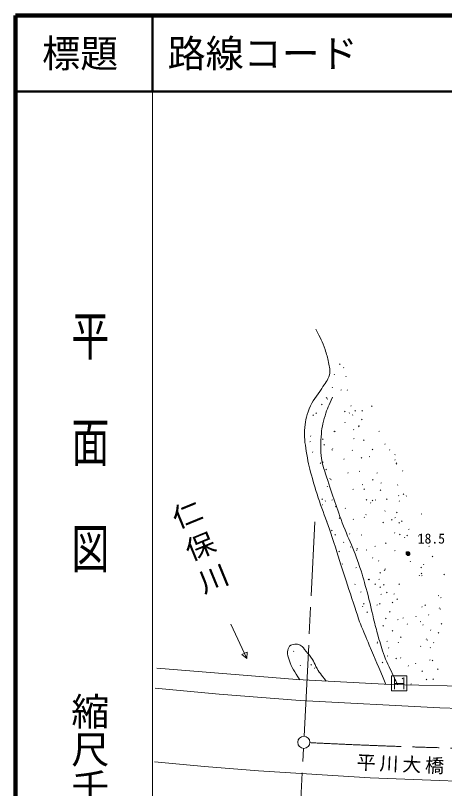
# Model space of a CAD drawing. Units: millimetres, scale not verified. Extents: x 40000 to 680000, y 20000 to 380000.
# Drawn here: x 40000 to 96415, y 278350 to 380000 of the extents above; entities that cross this region are included whole.
import ezdxf
from ezdxf.enums import TextEntityAlignment as Align

# ---------------------------------------------------------------- set-up
doc = ezdxf.new("R2010")
doc.units = ezdxf.units.MM
doc.header["$LTSCALE"] = 1000
doc.linetypes.add('CHAIN', pattern=[18.5, 12, -1.5, 3.5, -1.5])
for name, color, linetype, lineweight in [('M-BGD', 7, 'Continuous', 13), ('M-BMK', 2, 'CHAIN', 13), ('M-BMK-SRVR', 3, 'Continuous', 13), ('M-STR-STR1', 1, 'Continuous', 13), ('M-STR-STRC', 7, 'Continuous', 13), ('M-STR-STRD', 7, 'Continuous', 13), ('M-TTL', 2, 'Continuous', 140), ('M-TTL-BAND', 7, 'Continuous', 13), ('M-TTL-LINE', 7, 'Continuous', 50)]:
    doc.layers.add(name, color=color, linetype=linetype, lineweight=lineweight)
doc.layers.add('M-BGD-HTXT', color=7, linetype='Continuous')
doc.layers.add('M-TTL-TXT', color=7, linetype='Continuous')
doc.styles.add('@ＭＳ ゴシック', font='')
doc.styles.add('ＭＳ ゴシック', font='')
doc.styles.get('@ＭＳ ゴシック').set_extended_font_data('@MS Gothic')
doc.styles.get('ＭＳ ゴシック').set_extended_font_data('MS Gothic')

msp = doc.modelspace()

# ---------------------------------------------------------------- linework, layer by layer
at = {"layer": 'M-BGD'}
for p, q in [((82604, 334116), (82674, 334187)), ((83112, 333661), (83182, 333732)), ((81891, 332749), (81961, 332819)), ((83417, 332486), (83488, 332556)), ((81627, 331042), (81698, 331113)), ((82777, 330711), (82848, 330782)), ((83592, 330688), (83663, 330759)), ((80857, 329688), (80928, 329758)), ((80988, 329534), (81058, 329605)), ((80239, 328808), (80310, 328878)), ((84087, 328644), (84158, 328714)), ((86828, 328584), (86896, 328652)), ((79107, 327412), (79178, 327483)), ((79507, 327661), (79578, 327731)), ((83280, 327889), (83351, 327960)), ((83861, 327691), (83932, 327761)), ((84306, 327438), (84377, 327509)), ((84619, 327982), (84690, 328053)), ((85544, 327972), (85615, 328043)), ((83298, 326449), (83368, 326520)), ((85493, 326842), (85564, 326912)), ((81865, 325278), (81935, 325349)), ((81966, 325266), (82037, 325337)), ((84438, 325496), (84508, 325566)), ((85113, 326027), (85184, 326098)), ((85116, 325927), (85187, 325998)), ((87792, 325277), (87863, 325348)), ((78781, 324649), (78852, 324720)), ((80385, 324250), (80456, 324321)), ((84448, 324318), (84519, 324388)), ((78710, 323918), (78781, 323989)), ((80552, 323500), (80623, 323571)), ((85778, 324114), (85849, 324184)), ((88546, 323584), (88616, 323655)), ((79033, 322547), (79104, 322617)), ((81578, 322823), (81649, 322894)), ((81675, 322980), (81746, 323051)), ((84257, 322788), (84328, 322859)), ((86914, 322887), (86985, 322958)), ((89165, 322851), (89235, 322922)), ((89868, 322222), (89932, 322286)), ((80385, 321229), (80456, 321299)), ((83162, 321633), (83232, 321704)), ((85471, 321790), (85541, 321860)), ((86524, 321958), (86595, 322029)), ((89860, 321538), (89931, 321608)), ((80083, 321104), (80154, 321175)), ((80808, 320276), (80879, 320346)), ((90039, 320984), (90110, 321054)), ((90073, 321105), (90143, 321176)), ((83684, 319824), (83755, 319895)), ((85211, 320016), (85281, 320087)), ((87515, 319809), (87585, 319880)), ((90878, 320078), (90949, 320148)), ((81318, 319057), (81388, 319127)), ((81454, 318920), (81525, 318991)), ((85587, 318276), (85657, 318347)), ((86943, 318912), (87014, 318983)), ((88060, 318494), (88131, 318565)), ((90214, 318229), (90284, 318300)), ((80978, 318036), (81048, 318107)), ((84375, 317664), (84446, 317735)), ((85820, 317677), (85891, 317748)), ((87963, 317543), (88034, 317614)), ((80298, 316352), (80369, 316422)), ((80704, 316115), (80774, 316185)), ((81611, 316252), (81682, 316322)), ((86125, 316270), (86195, 316341)), ((86918, 316199), (86989, 316270)), ((87299, 316253), (87370, 316324)), ((88802, 316367), (88872, 316437)), ((90349, 316824), (90420, 316895)), ((90428, 316088), (90499, 316159)), ((90981, 317022), (91051, 317092)), ((91364, 316788), (91435, 316858)), ((80310, 315623), (80381, 315694)), ((82051, 315376), (82122, 315447)), ((83339, 315153), (83410, 315223)), ((86665, 315881), (86735, 315952)), ((86058, 314327), (86129, 314397)), ((88549, 314803), (88619, 314874)), ((90109, 314601), (90180, 314672)), ((93342, 314406), (93413, 314477)), ((80926, 313406), (80997, 313476)), ((82562, 313855), (82633, 313925)), ((84385, 313710), (84455, 313781)), ((85832, 313971), (85902, 314042)), ((88322, 313292), (88393, 313363)), ((89446, 313648), (89517, 313719)), ((89882, 313928), (89953, 313999)), ((90419, 313255), (90490, 313325)), ((90777, 313480), (90848, 313551)), ((81571, 312254), (81642, 312325)), ((91688, 312403), (91759, 312474)), ((81992, 311666), (82062, 311737)), ((83904, 311807), (83975, 311878)), ((85467, 311646), (85538, 311717)), ((89823, 311931), (89893, 312002)), ((90503, 311723), (90574, 311794)), ((91136, 311330), (91207, 311400)), ((91458, 311588), (91529, 311659)), ((92946, 311528), (93017, 311599)), ((83117, 310689), (83188, 310759)), ((84039, 310069), (84110, 310140)), ((87264, 310158), (87335, 310228)), ((88666, 310571), (88736, 310642)), ((94345, 310158), (94416, 310228)), ((82527, 309469), (82597, 309540)), ((84822, 309642), (84892, 309712)), ((84894, 309824), (84965, 309895)), ((86106, 309678), (86177, 309749)), ((89841, 309590), (89912, 309661)), ((91338, 309421), (91408, 309492)), ((86936, 308646), (87006, 308717)), ((87724, 308265), (87795, 308336)), ((91889, 308157), (91960, 308228)), ((94793, 308825), (94864, 308895)), ((82947, 307846), (83018, 307917)), ((84766, 307349), (84837, 307419)), ((88487, 307035), (88558, 307106)), ((88596, 307185), (88667, 307256)), ((93309, 307382), (93380, 307453)), ((93628, 307771), (93699, 307842)), ((87929, 306674), (88000, 306744)), ((93062, 306318), (93133, 306389)), ((93345, 306579), (93416, 306650)), ((93404, 306299), (93474, 306370)), ((96320, 306461), (96391, 306531)), ((84606, 305168), (84677, 305239)), ((86369, 305803), (86440, 305874)), ((86459, 305804), (86530, 305874)), ((87251, 305186), (87321, 305257)), ((87784, 305815), (87855, 305886)), ((88393, 305110), (88463, 305181)), ((90404, 305177), (90475, 305248)), ((85365, 304161), (85436, 304232)), ((87917, 304785), (87988, 304856)), ((88805, 304086), (88875, 304157)), ((89748, 303886), (89819, 303957)), ((88035, 303850), (88106, 303920)), ((90141, 303212), (90212, 303282)), ((95597, 303670), (95668, 303740)), ((95892, 303408), (95962, 303479)), ((85616, 302255), (85687, 302326)), ((85765, 302593), (85836, 302664)), ((87517, 302441), (87588, 302512)), ((87871, 302612), (87942, 302683)), ((89537, 302771), (89608, 302842)), ((93422, 302208), (93493, 302278)), ((93838, 302437), (93908, 302508)), ((95694, 302026), (95764, 302097)), ((95833, 301911), (95903, 301981)), ((86206, 301518), (86276, 301589)), ((89199, 301559), (89269, 301630)), ((92625, 300924), (92695, 300995)), ((94298, 301162), (94368, 301232)), ((68329, 299975), (70442, 295443)), ((88658, 300668), (88728, 300739)), ((90238, 300526), (90308, 300597)), ((90946, 300739), (91017, 300810)), ((91484, 299914), (91555, 299985)), ((93207, 300254), (93277, 300325)), ((93544, 299836), (93614, 299907)), ((95972, 299960), (96042, 300031)), ((88313, 299699), (88384, 299770)), ((89548, 299039), (89619, 299109)), ((94556, 299151), (94627, 299221)), ((95585, 298788), (95655, 298859)), ((90633, 298217), (90703, 298288)), ((93991, 297957), (94061, 298028)), ((94118, 297822), (94188, 297893)), ((87543, 297423), (87614, 297494)), ((87549, 297569), (87619, 297640)), ((88841, 297669), (88912, 297740)), ((89040, 296823), (89110, 296894)), ((90305, 297504), (90376, 297575)), ((93250, 297018), (93320, 297088)), ((94508, 296835), (94578, 296906)), ((94954, 297491), (95025, 297562)), ((69785, 295964), (70465, 296281)), ((70442, 295443), (69785, 295964)), ((70465, 296281), (70442, 295443)), ((76551, 296350), (76622, 296421)), ((88877, 295748), (88948, 295818)), ((88218, 294880), (88288, 294950)), ((90031, 295409), (90102, 295479)), ((90616, 295511), (90687, 295582)), ((92584, 294745), (92654, 294815)), ((94440, 295223), (94510, 295293)), ((94789, 295151), (94860, 295222)), ((77425, 294502), (77496, 294572)), ((78842, 294584), (78913, 294655)), ((79300, 294149), (79371, 294220)), ((79721, 293918), (79774, 293971)), ((91617, 294438), (91687, 294509)), ((93447, 293744), (93517, 293815)), ((95497, 294010), (95568, 294081)), ((90849, 292778), (90920, 292848)), ((94895, 292703), (94966, 292774)), ((91992, 292061), (92062, 292132)), ((94002, 292663), (94073, 292734))]:
    msp.add_line(p, q, dxfattribs=at)
for radius in [250, 204, 159, 114, 68.2, 22.7]:
    msp.add_circle((91620, 309242), radius, dxfattribs=at)
for points, knots in [([(79505, 338731), (80122, 337523), (80346, 337153), (80702, 336071), (80917, 335418), (81060, 335053), (81168, 334375), (81268, 333745), (81426, 333363), (81268, 332745), (81068, 331968), (80676, 331641), (80270, 330950), (79644, 329883), (79036, 329416), (78607, 328256), (78215, 327198), (78069, 326556), (78009, 325429), (77942, 324198), (78129, 323507), (78308, 322287), (78491, 321034), (78699, 320348), (79039, 319128), (79898, 316047), (80631, 314399), (81633, 311363), (82830, 307737), (83453, 305691), (84659, 302068), (84928, 301262), (85055, 300801), (85358, 300006), (85779, 298902), (86065, 298303), (86522, 297213), (87367, 295193), (87639, 294561), (88707, 292050)], [0, 0, 0, 0, 1, 1, 1, 2, 2, 2, 3, 3, 3, 4, 4, 4, 5, 5, 5, 6, 6, 6, 7, 7, 7, 8, 8, 8, 9, 9, 9, 10, 10, 10, 11, 11, 11, 12, 12, 12, 13, 13, 13, 13]), ([(81705, 329790), (81176, 328717), (81003, 328351), (80708, 327373), (80389, 326320), (80262, 325701), (80198, 324602), (80122, 323304), (80072, 322551), (80331, 321277), (80489, 320498), (80660, 320081), (80907, 319326), (81742, 316775), (82180, 315334), (83146, 312830), (83654, 311516), (84035, 310819), (84543, 309505), (84858, 308690), (85025, 308229), (85297, 307399), (85702, 306164), (85891, 305461), (86228, 304206), (86596, 302837), (86746, 302056), (87093, 300681), (87321, 299775), (87431, 299262), (87691, 298364), (87987, 297344), (88119, 296758), (88511, 295771), (88950, 294665), (89259, 294071), (89775, 292999), (89964, 292607), (90024, 292479), (90265, 291996)], [0, 0, 0, 0, 1, 1, 1, 2, 2, 2, 3, 3, 3, 4, 4, 4, 5, 5, 5, 6, 6, 6, 7, 7, 7, 8, 8, 8, 9, 9, 9, 10, 10, 10, 11, 11, 11, 12, 12, 12, 13, 13, 13, 13]), ([(77403, 292652), (76675, 293765), (76313, 294153), (76008, 295272), (75896, 295681), (75726, 295916), (75786, 296336), (75829, 296637), (75833, 296857), (76052, 297068), (76254, 297261), (76438, 297312), (76717, 297334), (77007, 297356), (77198, 297347), (77449, 297201), (77825, 296982), (77919, 296710), (78203, 296380), (78544, 295984), (78750, 295771), (79045, 295338), (79274, 295003), (79316, 294764), (79511, 294407), (79949, 293601), (80180, 293346), (80841, 292469)], [0, 0, 0, 0, 1, 1, 1, 2, 2, 2, 3, 3, 3, 4, 4, 4, 5, 5, 5, 6, 6, 6, 7, 7, 7, 8, 8, 8, 9, 9, 9, 9])]:
    msp.add_open_spline(points, degree=3, knots=knots, dxfattribs=at)
at = {"layer": 'M-BMK'}
for p, q in [((77948, 285224), (79379, 313414)), ((76843, 263447), (77867, 283626))]:
    msp.add_line(p, q, dxfattribs=at)
msp.add_arc((116530, 1033197), 749768, 267.10838, 270.20155, dxfattribs=at)
at = {"layer": 'M-BMK-SRVR'}
msp.add_circle((77907, 284425), 800, dxfattribs=at)
at = {"layer": 'M-STR-STR1'}
msp.add_lwpolyline([(58568, 294181), (77013, 292673), (89295, 292019), (111642, 291495), (129289, 291385)], dxfattribs=at)
at = {"layer": 'M-STR-STRC'}
for p, q in [((89442, 291180), (89442, 293180)), ((89442, 293180), (91442, 293180)), ((89817, 292930), (89817, 291430)), ((91067, 292930), (91067, 291430)), ((91442, 293180), (91442, 291180)), ((89817, 292180), (91067, 292180)), ((91442, 291180), (89442, 291180))]:
    msp.add_line(p, q, dxfattribs=at)
at = {"layer": 'M-STR-STRD'}
for points in [[(58349, 291527), (66775, 290758), (77415, 289940), (95782, 288946), (106481, 288595), (129863, 288484)], [(58290, 281850), (64854, 281226), (71976, 280691), (86621, 279738), (107117, 278985), (135202, 278902)]]:
    msp.add_lwpolyline(points, dxfattribs=at)
at = {"layer": 'M-TTL'}
for p, q in [((40000, 380000), (40000, 20000)), ((680000, 380000), (40000, 380000))]:
    msp.add_line(p, q, dxfattribs=at)
at = {"layer": 'M-TTL-BAND'}
msp.add_line((58000, 370000), (58000, 20000), dxfattribs=at)
at = {"layer": 'M-TTL-LINE'}
for p, q in [((58000, 380000), (58000, 370000)), ((40000, 370000), (680000, 370000))]:
    msp.add_line(p, q, dxfattribs=at)

# ---------------------------------------------------------------- texts
at = {"layer": 'M-BGD', "style": 'ＭＳ ゴシック'}
msp.add_text('18.5', height=1320, dxfattribs=at).set_placement((92887, 310168), align=Align.BOTTOM_LEFT)
at = {"layer": 'M-BGD', "insert": (90813, 280433), "char_height": 1833, "attachment_point": 8, "rotation": 357.421, "style": 'ＭＳ ゴシック'}
msp.add_mtext('\\T1.2;平川大橋', dxfattribs=at)
at = {"layer": 'M-BGD-HTXT', "insert": (62738, 309038), "char_height": 2887, "attachment_point": 8, "rotation": 292.258, "style": '@ＭＳ ゴシック'}
msp.add_mtext('\\T1.29;\\W0.9;仁保川', dxfattribs=at)
at = {"layer": 'M-TTL-BAND', "style": '@ＭＳ ゴシック', "width": 1.4}
msp.add_text('平  面  図', height=3666, rotation=270, dxfattribs=at).set_placement((49777, 306475), align=Align.MIDDLE_RIGHT)
at = {"layer": 'M-TTL-BAND', "style": '@ＭＳ ゴシック'}
msp.add_text('縮尺千分の一', height=3666, rotation=270, dxfattribs=at).set_placement((49777, 261030), align=Align.MIDDLE_RIGHT)
at = {"layer": 'M-TTL-TXT', "style": 'ＭＳ ゴシック'}
msp.add_text('標題', height=3666, dxfattribs=at).set_placement((48500, 375000), align=Align.MIDDLE_CENTER)
msp.add_text('路線コード', height=3666, dxfattribs=at).set_placement((60000, 375000), align=Align.MIDDLE_LEFT)

doc.saveas('drawing.dxf')
